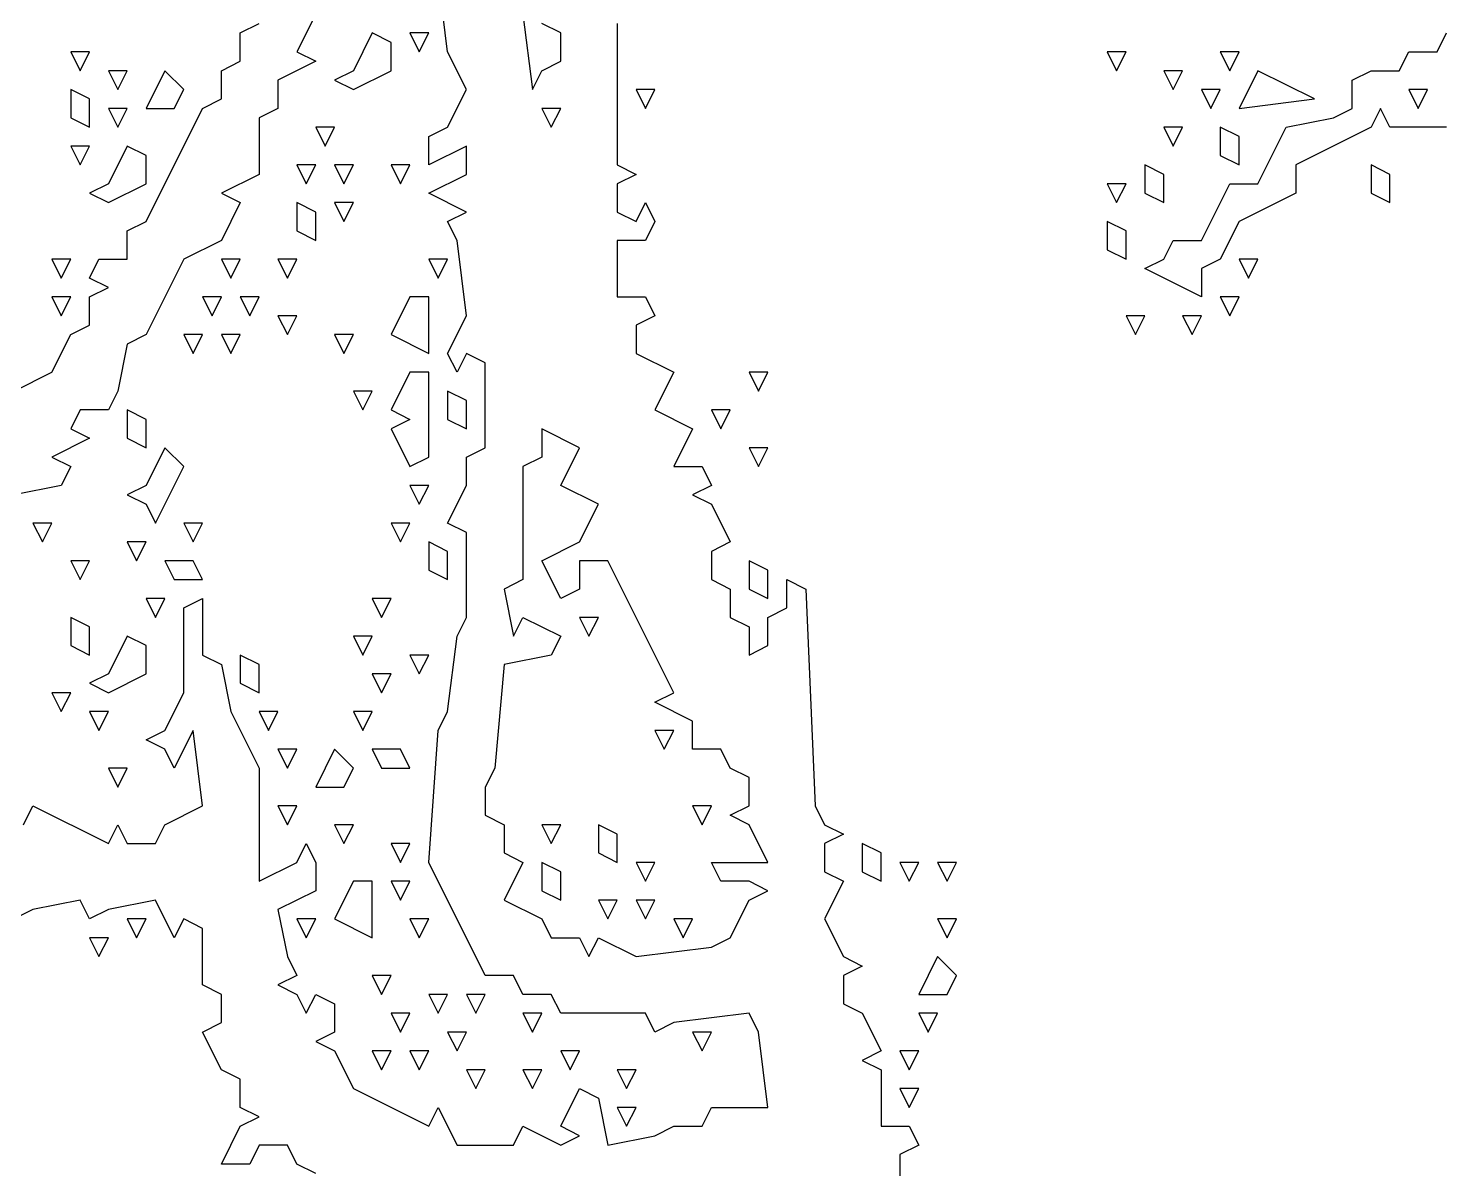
# Model space of a CAD drawing. Extents: x 2 to 124, y 0 to 170.
# Drawn here: x 50.43 to 62.5, y 93.49 to 103.23 of the extents above; entities that cross this region are included whole.
import ezdxf

# ---------------------------------------------------------------- set-up
doc = ezdxf.new("R2010")
doc.units = 0
doc.layers.add('Layer0', color=7, linetype='Continuous')

msp = doc.modelspace()

# ---------------------------------------------------------------- linework, layer by layer
at = {"layer": 'Layer0', "color": 5, "linetype": 'CONTINUOUS'}
for p, q in [((54.01042, 103.0303, 0.1), (53.92992, 103.6742, 0.1)), ((52.88352, 103.3523, 0.1), (52.72254, 103.0303, 0.1)), ((54.65436, 103.3523, 0.1), (54.73485, 102.7083, 0.1)), ((52.23958, 103.1913, 0.1), (52.40057, 103.2718, 0.1)), ((54.97633, 103.1913, 0.1), (54.81534, 103.2718, 0.1)), ((55.45928, 103.2718, 0.1), (55.45928, 102.0644, 0.1)), ((52.23958, 102.9498, 0.1), (52.23958, 103.1913, 0.1)), ((53.36648, 103.1913, 0.1), (53.20549, 102.8693, 0.1)), ((53.52746, 103.1108, 0.1), (53.36648, 103.1913, 0.1)), ((53.52746, 102.8693, 0.1), (53.52746, 103.1108, 0.1)), ((53.68845, 103.1913, 0.1), (53.76894, 103.0303, 0.1)), ((53.84943, 103.1913, 0.1), (53.68845, 103.1913, 0.1)), ((53.76894, 103.0303, 0.1), (53.84943, 103.1913, 0.1)), ((54.97633, 102.9498, 0.1), (54.97633, 103.1913, 0.1)), ((62.46212, 103.0303, 0.1), (62.54261, 103.1913, 0.1)), ((50.79072, 103.0303, 0.1), (50.87121, 102.8693, 0.1)), ((50.9517, 103.0303, 0.1), (50.79072, 103.0303, 0.1)), ((50.87121, 102.8693, 0.1), (50.9517, 103.0303, 0.1)), ((52.72254, 103.0303, 0.1), (52.88352, 102.9498, 0.1)), ((54.1714, 102.7083, 0.1), (54.01042, 103.0303, 0.1)), ((59.64489, 103.0303, 0.1), (59.72538, 102.8693, 0.1)), ((59.80587, 103.0303, 0.1), (59.64489, 103.0303, 0.1)), ((59.72538, 102.8693, 0.1), (59.80587, 103.0303, 0.1)), ((60.6108, 103.0303, 0.1), (60.69129, 102.8693, 0.1)), ((60.77178, 103.0303, 0.1), (60.6108, 103.0303, 0.1)), ((60.69129, 102.8693, 0.1), (60.77178, 103.0303, 0.1)), ((62.14015, 102.8693, 0.1), (62.22064, 103.0303, 0.1)), ((62.22064, 103.0303, 0.1), (62.46212, 103.0303, 0.1)), ((51.11269, 102.8693, 0.1), (51.19318, 102.7083, 0.1)), ((51.27367, 102.8693, 0.1), (51.11269, 102.8693, 0.1)), ((51.19318, 102.7083, 0.1), (51.27367, 102.8693, 0.1)), ((51.59564, 102.8693, 0.1), (51.43466, 102.5473, 0.1)), ((51.75663, 102.7083, 0.1), (51.59564, 102.8693, 0.1)), ((52.0786, 102.8693, 0.1), (52.23958, 102.9498, 0.1)), ((52.0786, 102.6278, 0.1), (52.0786, 102.8693, 0.1)), ((52.88352, 102.9498, 0.1), (52.56155, 102.7888, 0.1)), ((53.20549, 102.8693, 0.1), (53.04451, 102.7888, 0.1)), ((53.20549, 102.7083, 0.1), (53.52746, 102.8693, 0.1)), ((54.73485, 102.7083, 0.1), (54.81534, 102.8693, 0.1)), ((54.81534, 102.8693, 0.1), (54.97633, 102.9498, 0.1)), ((60.12784, 102.8693, 0.1), (60.20833, 102.7083, 0.1)), ((60.28883, 102.8693, 0.1), (60.12784, 102.8693, 0.1)), ((60.20833, 102.7083, 0.1), (60.28883, 102.8693, 0.1)), ((60.93277, 102.8693, 0.1), (60.77178, 102.5473, 0.1)), ((61.41572, 102.6278, 0.1), (60.93277, 102.8693, 0.1)), ((61.73769, 102.7888, 0.1), (61.89867, 102.8693, 0.1)), ((61.89867, 102.8693, 0.1), (62.14015, 102.8693, 0.1)), ((52.56155, 102.7888, 0.1), (52.56155, 102.5473, 0.1)), ((53.04451, 102.7888, 0.1), (53.20549, 102.7083, 0.1)), ((61.73769, 102.5473, 0.1), (61.73769, 102.7888, 0.1)), ((50.79072, 102.7083, 0.1), (50.79072, 102.4669, 0.1)), ((50.9517, 102.6278, 0.1), (50.79072, 102.7083, 0.1)), ((51.67614, 102.5473, 0.1), (51.75663, 102.7083, 0.1)), ((54.01042, 102.3864, 0.1), (54.1714, 102.7083, 0.1)), ((55.62027, 102.7083, 0.1), (55.70076, 102.5473, 0.1)), ((55.78125, 102.7083, 0.1), (55.62027, 102.7083, 0.1)), ((55.70076, 102.5473, 0.1), (55.78125, 102.7083, 0.1)), ((60.44981, 102.7083, 0.1), (60.5303, 102.5473, 0.1)), ((60.6108, 102.7083, 0.1), (60.44981, 102.7083, 0.1)), ((60.5303, 102.5473, 0.1), (60.6108, 102.7083, 0.1)), ((62.22064, 102.7083, 0.1), (62.30114, 102.5473, 0.1)), ((62.38163, 102.7083, 0.1), (62.22064, 102.7083, 0.1)), ((62.30114, 102.5473, 0.1), (62.38163, 102.7083, 0.1)), ((50.9517, 102.3864, 0.1), (50.9517, 102.6278, 0.1)), ((51.11269, 102.5473, 0.1), (51.19318, 102.3864, 0.1)), ((51.27367, 102.5473, 0.1), (51.11269, 102.5473, 0.1)), ((51.19318, 102.3864, 0.1), (51.27367, 102.5473, 0.1)), ((51.43466, 101.5814, 0.1), (51.91761, 102.5473, 0.1)), ((51.43466, 102.5473, 0.1), (51.67614, 102.5473, 0.1)), ((51.91761, 102.5473, 0.1), (52.0786, 102.6278, 0.1)), ((52.56155, 102.5473, 0.1), (52.40057, 102.4669, 0.1)), ((54.81534, 102.5473, 0.1), (54.89583, 102.3864, 0.1)), ((54.97633, 102.5473, 0.1), (54.81534, 102.5473, 0.1)), ((54.89583, 102.3864, 0.1), (54.97633, 102.5473, 0.1)), ((60.77178, 102.5473, 0.1), (61.41572, 102.6278, 0.1)), ((61.5767, 102.4669, 0.1), (61.73769, 102.5473, 0.1)), ((61.97917, 102.5473, 0.1), (61.89867, 102.3864, 0.1)), ((62.05966, 102.3864, 0.1), (61.97917, 102.5473, 0.1)), ((50.79072, 102.4669, 0.1), (50.9517, 102.3864, 0.1)), ((52.40057, 102.4669, 0.1), (52.40057, 101.9839, 0.1)), ((52.88352, 102.3864, 0.1), (52.96402, 102.2254, 0.1)), ((53.04451, 102.3864, 0.1), (52.88352, 102.3864, 0.1)), ((52.96402, 102.2254, 0.1), (53.04451, 102.3864, 0.1)), ((53.84943, 102.3059, 0.1), (54.01042, 102.3864, 0.1)), ((60.12784, 102.3864, 0.1), (60.20833, 102.2254, 0.1)), ((60.28883, 102.3864, 0.1), (60.12784, 102.3864, 0.1)), ((60.20833, 102.2254, 0.1), (60.28883, 102.3864, 0.1)), ((60.6108, 102.3864, 0.1), (60.6108, 102.1449, 0.1)), ((60.77178, 102.3059, 0.1), (60.6108, 102.3864, 0.1)), ((60.93277, 101.9034, 0.1), (61.17424, 102.3864, 0.1)), ((61.17424, 102.3864, 0.1), (61.5767, 102.4669, 0.1)), ((61.89867, 102.3864, 0.1), (61.25473, 102.0644, 0.1)), ((62.54261, 102.3864, 0.1), (62.05966, 102.3864, 0.1)), ((53.84943, 102.0644, 0.1), (53.84943, 102.3059, 0.1)), ((60.77178, 102.0644, 0.1), (60.77178, 102.3059, 0.1)), ((50.79072, 102.2254, 0.1), (50.87121, 102.0644, 0.1)), ((50.9517, 102.2254, 0.1), (50.79072, 102.2254, 0.1)), ((50.87121, 102.0644, 0.1), (50.9517, 102.2254, 0.1)), ((51.27367, 102.2254, 0.1), (51.11269, 101.9034, 0.1)), ((51.43466, 102.1449, 0.1), (51.27367, 102.2254, 0.1)), ((51.43466, 101.9034, 0.1), (51.43466, 102.1449, 0.1)), ((54.1714, 102.2254, 0.1), (53.84943, 102.0644, 0.1)), ((54.1714, 101.9839, 0.1), (54.1714, 102.2254, 0.1)), ((60.6108, 102.1449, 0.1), (60.77178, 102.0644, 0.1)), ((52.72254, 102.0644, 0.1), (52.80303, 101.9034, 0.1)), ((52.88352, 102.0644, 0.1), (52.72254, 102.0644, 0.1)), ((52.80303, 101.9034, 0.1), (52.88352, 102.0644, 0.1)), ((53.04451, 102.0644, 0.1), (53.125, 101.9034, 0.1)), ((53.20549, 102.0644, 0.1), (53.04451, 102.0644, 0.1)), ((53.125, 101.9034, 0.1), (53.20549, 102.0644, 0.1)), ((53.52746, 102.0644, 0.1), (53.60795, 101.9034, 0.1)), ((53.68845, 102.0644, 0.1), (53.52746, 102.0644, 0.1)), ((53.60795, 101.9034, 0.1), (53.68845, 102.0644, 0.1)), ((55.45928, 102.0644, 0.1), (55.62027, 101.9839, 0.1)), ((59.96686, 102.0644, 0.1), (59.96686, 101.8229, 0.1)), ((60.12784, 101.9839, 0.1), (59.96686, 102.0644, 0.1)), ((61.25473, 102.0644, 0.1), (61.25473, 101.8229, 0.1)), ((61.89867, 102.0644, 0.1), (61.89867, 101.8229, 0.1)), ((62.05966, 101.9839, 0.1), (61.89867, 102.0644, 0.1)), ((51.11269, 101.9034, 0.1), (50.9517, 101.8229, 0.1)), ((51.11269, 101.7424, 0.1), (51.43466, 101.9034, 0.1)), ((52.40057, 101.9839, 0.1), (52.0786, 101.8229, 0.1)), ((53.84943, 101.8229, 0.1), (54.1714, 101.9839, 0.1)), ((55.62027, 101.9839, 0.1), (55.45928, 101.9034, 0.1)), ((55.45928, 101.9034, 0.1), (55.45928, 101.6619, 0.1)), ((59.64489, 101.9034, 0.1), (59.72538, 101.7424, 0.1)), ((59.80587, 101.9034, 0.1), (59.64489, 101.9034, 0.1)), ((59.72538, 101.7424, 0.1), (59.80587, 101.9034, 0.1)), ((60.12784, 101.7424, 0.1), (60.12784, 101.9839, 0.1)), ((60.44981, 101.4205, 0.1), (60.69129, 101.9034, 0.1)), ((60.69129, 101.9034, 0.1), (60.93277, 101.9034, 0.1)), ((62.05966, 101.7424, 0.1), (62.05966, 101.9839, 0.1)), ((50.9517, 101.8229, 0.1), (51.11269, 101.7424, 0.1)), ((52.0786, 101.8229, 0.1), (52.23958, 101.7424, 0.1)), ((54.1714, 101.6619, 0.1), (53.84943, 101.8229, 0.1)), ((59.96686, 101.8229, 0.1), (60.12784, 101.7424, 0.1)), ((61.25473, 101.8229, 0.1), (60.77178, 101.5814, 0.1)), ((61.89867, 101.8229, 0.1), (62.05966, 101.7424, 0.1)), ((52.23958, 101.7424, 0.1), (52.0786, 101.4205, 0.1)), ((52.72254, 101.7424, 0.1), (52.72254, 101.5009, 0.1)), ((52.88352, 101.6619, 0.1), (52.72254, 101.7424, 0.1)), ((53.04451, 101.7424, 0.1), (53.125, 101.5814, 0.1)), ((53.20549, 101.7424, 0.1), (53.04451, 101.7424, 0.1)), ((53.125, 101.5814, 0.1), (53.20549, 101.7424, 0.1)), ((55.62027, 101.5814, 0.1), (55.70076, 101.7424, 0.1)), ((55.70076, 101.7424, 0.1), (55.78125, 101.5814, 0.1)), ((51.27367, 101.5009, 0.1), (51.43466, 101.5814, 0.1)), ((52.88352, 101.4205, 0.1), (52.88352, 101.6619, 0.1)), ((54.01042, 101.5814, 0.1), (54.1714, 101.6619, 0.1)), ((54.09091, 101.4205, 0.1), (54.01042, 101.5814, 0.1)), ((55.45928, 101.6619, 0.1), (55.62027, 101.5814, 0.1)), ((55.78125, 101.5814, 0.1), (55.70076, 101.4205, 0.1)), ((59.64489, 101.5814, 0.1), (59.64489, 101.34, 0.1)), ((59.80587, 101.5009, 0.1), (59.64489, 101.5814, 0.1)), ((60.77178, 101.5814, 0.1), (60.6108, 101.2595, 0.1)), ((51.27367, 101.2595, 0.1), (51.27367, 101.5009, 0.1)), ((52.0786, 101.4205, 0.1), (51.75663, 101.2595, 0.1)), ((52.72254, 101.5009, 0.1), (52.88352, 101.4205, 0.1)), ((54.1714, 100.7765, 0.1), (54.09091, 101.4205, 0.1)), ((55.70076, 101.4205, 0.1), (55.45928, 101.4205, 0.1)), ((55.45928, 101.4205, 0.1), (55.45928, 100.9375, 0.1)), ((59.80587, 101.2595, 0.1), (59.80587, 101.5009, 0.1)), ((60.12784, 101.2595, 0.1), (60.20833, 101.4205, 0.1)), ((60.20833, 101.4205, 0.1), (60.44981, 101.4205, 0.1)), ((59.64489, 101.34, 0.1), (59.80587, 101.2595, 0.1)), ((50.62973, 101.2595, 0.1), (50.71023, 101.0985, 0.1)), ((50.79072, 101.2595, 0.1), (50.62973, 101.2595, 0.1)), ((50.71023, 101.0985, 0.1), (50.79072, 101.2595, 0.1)), ((50.9517, 101.0985, 0.1), (51.0322, 101.2595, 0.1)), ((51.0322, 101.2595, 0.1), (51.27367, 101.2595, 0.1)), ((51.75663, 101.2595, 0.1), (51.43466, 100.6155, 0.1)), ((52.0786, 101.2595, 0.1), (52.15909, 101.0985, 0.1)), ((52.23958, 101.2595, 0.1), (52.0786, 101.2595, 0.1)), ((52.15909, 101.0985, 0.1), (52.23958, 101.2595, 0.1)), ((52.56155, 101.2595, 0.1), (52.64205, 101.0985, 0.1)), ((52.72254, 101.2595, 0.1), (52.56155, 101.2595, 0.1)), ((52.64205, 101.0985, 0.1), (52.72254, 101.2595, 0.1)), ((53.84943, 101.2595, 0.1), (53.92992, 101.0985, 0.1)), ((54.01042, 101.2595, 0.1), (53.84943, 101.2595, 0.1)), ((53.92992, 101.0985, 0.1), (54.01042, 101.2595, 0.1)), ((59.96686, 101.179, 0.1), (60.12784, 101.2595, 0.1)), ((60.44981, 100.9375, 0.1), (59.96686, 101.179, 0.1)), ((60.6108, 101.2595, 0.1), (60.44981, 101.179, 0.1)), ((60.44981, 101.179, 0.1), (60.44981, 100.9375, 0.1)), ((60.77178, 101.2595, 0.1), (60.85227, 101.0985, 0.1)), ((60.93277, 101.2595, 0.1), (60.77178, 101.2595, 0.1)), ((60.85227, 101.0985, 0.1), (60.93277, 101.2595, 0.1)), ((51.11269, 101.018, 0.1), (50.9517, 101.0985, 0.1)), ((50.62973, 100.9375, 0.1), (50.71023, 100.7765, 0.1)), ((50.79072, 100.9375, 0.1), (50.62973, 100.9375, 0.1)), ((50.71023, 100.7765, 0.1), (50.79072, 100.9375, 0.1)), ((50.9517, 100.9375, 0.1), (51.11269, 101.018, 0.1)), ((50.9517, 100.696, 0.1), (50.9517, 100.9375, 0.1)), ((51.91761, 100.9375, 0.1), (51.99811, 100.7765, 0.1)), ((52.0786, 100.9375, 0.1), (51.91761, 100.9375, 0.1)), ((51.99811, 100.7765, 0.1), (52.0786, 100.9375, 0.1)), ((52.23958, 100.9375, 0.1), (52.32008, 100.7765, 0.1)), ((52.40057, 100.9375, 0.1), (52.23958, 100.9375, 0.1)), ((52.32008, 100.7765, 0.1), (52.40057, 100.9375, 0.1)), ((53.68845, 100.9375, 0.1), (53.52746, 100.6155, 0.1)), ((53.84943, 100.9375, 0.1), (53.68845, 100.9375, 0.1)), ((53.84943, 100.4545, 0.1), (53.84943, 100.9375, 0.1)), ((55.45928, 100.9375, 0.1), (55.70076, 100.9375, 0.1)), ((55.70076, 100.9375, 0.1), (55.78125, 100.7765, 0.1)), ((60.6108, 100.9375, 0.1), (60.69129, 100.7765, 0.1)), ((60.77178, 100.9375, 0.1), (60.6108, 100.9375, 0.1)), ((60.69129, 100.7765, 0.1), (60.77178, 100.9375, 0.1)), ((50.79072, 100.6155, 0.1), (50.9517, 100.696, 0.1)), ((52.56155, 100.7765, 0.1), (52.64205, 100.6155, 0.1)), ((52.72254, 100.7765, 0.1), (52.56155, 100.7765, 0.1)), ((52.64205, 100.6155, 0.1), (52.72254, 100.7765, 0.1)), ((54.01042, 100.4545, 0.1), (54.1714, 100.7765, 0.1)), ((55.78125, 100.7765, 0.1), (55.62027, 100.696, 0.1)), ((55.62027, 100.696, 0.1), (55.62027, 100.4545, 0.1)), ((59.80587, 100.7765, 0.1), (59.88636, 100.6155, 0.1)), ((59.96686, 100.7765, 0.1), (59.80587, 100.7765, 0.1)), ((59.88636, 100.6155, 0.1), (59.96686, 100.7765, 0.1)), ((60.28883, 100.7765, 0.1), (60.36932, 100.6155, 0.1)), ((60.44981, 100.7765, 0.1), (60.28883, 100.7765, 0.1)), ((60.36932, 100.6155, 0.1), (60.44981, 100.7765, 0.1)), ((50.62973, 100.2936, 0.1), (50.79072, 100.6155, 0.1)), ((51.43466, 100.6155, 0.1), (51.27367, 100.535, 0.1)), ((51.75663, 100.6155, 0.1), (51.83712, 100.4545, 0.1)), ((51.91761, 100.6155, 0.1), (51.75663, 100.6155, 0.1)), ((51.83712, 100.4545, 0.1), (51.91761, 100.6155, 0.1)), ((52.0786, 100.6155, 0.1), (52.15909, 100.4545, 0.1)), ((52.23958, 100.6155, 0.1), (52.0786, 100.6155, 0.1)), ((52.15909, 100.4545, 0.1), (52.23958, 100.6155, 0.1)), ((53.04451, 100.6155, 0.1), (53.125, 100.4545, 0.1)), ((53.20549, 100.6155, 0.1), (53.04451, 100.6155, 0.1)), ((53.125, 100.4545, 0.1), (53.20549, 100.6155, 0.1)), ((53.52746, 100.6155, 0.1), (53.84943, 100.4545, 0.1)), ((51.27367, 100.535, 0.1), (51.19318, 100.1326, 0.1)), ((54.09091, 100.2936, 0.1), (54.01042, 100.4545, 0.1)), ((54.1714, 100.4545, 0.1), (54.09091, 100.2936, 0.1)), ((54.33239, 100.3741, 0.1), (54.1714, 100.4545, 0.1)), ((54.33239, 99.64962, 0.1), (54.33239, 100.3741, 0.1)), ((55.62027, 100.4545, 0.1), (55.94223, 100.2936, 0.1)), ((50.30777, 100.1326, 0.1), (50.62973, 100.2936, 0.1)), ((53.68845, 100.2936, 0.1), (53.52746, 99.97159, 0.1)), ((53.84943, 100.2936, 0.1), (53.68845, 100.2936, 0.1)), ((53.84943, 99.56913, 0.1), (53.84943, 100.2936, 0.1)), ((55.94223, 100.2936, 0.1), (55.78125, 99.97159, 0.1)), ((56.58617, 100.2936, 0.1), (56.66667, 100.1326, 0.1)), ((56.74716, 100.2936, 0.1), (56.58617, 100.2936, 0.1)), ((56.66667, 100.1326, 0.1), (56.74716, 100.2936, 0.1)), ((51.19318, 100.1326, 0.1), (51.11269, 99.97159, 0.1)), ((53.20549, 100.1326, 0.1), (53.28598, 99.97159, 0.1)), ((53.36648, 100.1326, 0.1), (53.20549, 100.1326, 0.1)), ((53.28598, 99.97159, 0.1), (53.36648, 100.1326, 0.1)), ((54.01042, 100.1326, 0.1), (54.01042, 99.8911, 0.1)), ((54.1714, 100.0521, 0.1), (54.01042, 100.1326, 0.1)), ((50.87121, 99.97159, 0.1), (50.79072, 99.81061, 0.1)), ((51.11269, 99.97159, 0.1), (50.87121, 99.97159, 0.1)), ((51.27367, 99.97159, 0.1), (51.27367, 99.73011, 0.1)), ((51.43466, 99.8911, 0.1), (51.27367, 99.97159, 0.1)), ((53.52746, 99.97159, 0.1), (53.68845, 99.8911, 0.1)), ((54.1714, 99.81061, 0.1), (54.1714, 100.0521, 0.1)), ((55.78125, 99.97159, 0.1), (56.10322, 99.81061, 0.1)), ((56.2642, 99.97159, 0.1), (56.3447, 99.81061, 0.1)), ((56.42519, 99.97159, 0.1), (56.2642, 99.97159, 0.1)), ((56.3447, 99.81061, 0.1), (56.42519, 99.97159, 0.1)), ((51.43466, 99.64962, 0.1), (51.43466, 99.8911, 0.1)), ((53.68845, 99.8911, 0.1), (53.52746, 99.81061, 0.1)), ((54.01042, 99.8911, 0.1), (54.1714, 99.81061, 0.1)), ((50.9517, 99.73011, 0.1), (50.62973, 99.56913, 0.1)), ((50.79072, 99.81061, 0.1), (50.9517, 99.73011, 0.1)), ((51.27367, 99.73011, 0.1), (51.43466, 99.64962, 0.1)), ((53.52746, 99.81061, 0.1), (53.68845, 99.48864, 0.1)), ((54.81534, 99.81061, 0.1), (54.81534, 99.56913, 0.1)), ((55.13731, 99.64962, 0.1), (54.81534, 99.81061, 0.1)), ((56.10322, 99.81061, 0.1), (55.94223, 99.48864, 0.1)), ((51.59564, 99.64962, 0.1), (51.43466, 99.32765, 0.1)), ((51.75663, 99.48864, 0.1), (51.59564, 99.64962, 0.1)), ((54.1714, 99.56913, 0.1), (54.33239, 99.64962, 0.1)), ((54.97633, 99.32765, 0.1), (55.13731, 99.64962, 0.1)), ((56.58617, 99.64962, 0.1), (56.66667, 99.48864, 0.1)), ((56.74716, 99.64962, 0.1), (56.58617, 99.64962, 0.1)), ((56.66667, 99.48864, 0.1), (56.74716, 99.64962, 0.1)), ((50.62973, 99.56913, 0.1), (50.79072, 99.48864, 0.1)), ((50.79072, 99.48864, 0.1), (50.71023, 99.32765, 0.1)), ((51.51515, 99.00568, 0.1), (51.75663, 99.48864, 0.1)), ((53.68845, 99.48864, 0.1), (53.84943, 99.56913, 0.1)), ((54.1714, 99.32765, 0.1), (54.1714, 99.56913, 0.1)), ((54.81534, 99.56913, 0.1), (54.65436, 99.48864, 0.1)), ((54.65436, 99.48864, 0.1), (54.65436, 98.52273, 0.1)), ((55.94223, 99.48864, 0.1), (56.18371, 99.48864, 0.1)), ((56.18371, 99.48864, 0.1), (56.2642, 99.32765, 0.1)), ((50.71023, 99.32765, 0.1), (50.30777, 99.24716, 0.1)), ((51.43466, 99.32765, 0.1), (51.27367, 99.24716, 0.1)), ((51.27367, 99.24716, 0.1), (51.43466, 99.16667, 0.1)), ((53.68845, 99.32765, 0.1), (53.76894, 99.16667, 0.1)), ((53.84943, 99.32765, 0.1), (53.68845, 99.32765, 0.1)), ((53.76894, 99.16667, 0.1), (53.84943, 99.32765, 0.1)), ((54.01042, 99.00568, 0.1), (54.1714, 99.32765, 0.1)), ((55.2983, 99.16667, 0.1), (54.97633, 99.32765, 0.1)), ((56.2642, 99.32765, 0.1), (56.10322, 99.24716, 0.1)), ((56.10322, 99.24716, 0.1), (56.2642, 99.16667, 0.1)), ((51.43466, 99.16667, 0.1), (51.51515, 99.00568, 0.1)), ((55.13731, 98.8447, 0.1), (55.2983, 99.16667, 0.1)), ((56.2642, 99.16667, 0.1), (56.42519, 98.8447, 0.1)), ((50.46875, 99.00568, 0.1), (50.54924, 98.8447, 0.1)), ((50.62973, 99.00568, 0.1), (50.46875, 99.00568, 0.1)), ((50.54924, 98.8447, 0.1), (50.62973, 99.00568, 0.1)), ((51.75663, 99.00568, 0.1), (51.83712, 98.8447, 0.1)), ((51.91761, 99.00568, 0.1), (51.75663, 99.00568, 0.1)), ((51.83712, 98.8447, 0.1), (51.91761, 99.00568, 0.1)), ((53.52746, 99.00568, 0.1), (53.60795, 98.8447, 0.1)), ((53.68845, 99.00568, 0.1), (53.52746, 99.00568, 0.1)), ((53.60795, 98.8447, 0.1), (53.68845, 99.00568, 0.1)), ((54.1714, 98.92519, 0.1), (54.01042, 99.00568, 0.1)), ((54.1714, 98.20076, 0.1), (54.1714, 98.92519, 0.1)), ((51.27367, 98.8447, 0.1), (51.35417, 98.68371, 0.1)), ((51.43466, 98.8447, 0.1), (51.27367, 98.8447, 0.1)), ((51.35417, 98.68371, 0.1), (51.43466, 98.8447, 0.1)), ((53.84943, 98.8447, 0.1), (53.84943, 98.60322, 0.1)), ((54.01042, 98.7642, 0.1), (53.84943, 98.8447, 0.1)), ((54.01042, 98.52273, 0.1), (54.01042, 98.7642, 0.1)), ((54.81534, 98.68371, 0.1), (55.13731, 98.8447, 0.1)), ((56.42519, 98.8447, 0.1), (56.2642, 98.7642, 0.1)), ((56.2642, 98.7642, 0.1), (56.2642, 98.52273, 0.1)), ((50.79072, 98.68371, 0.1), (50.87121, 98.52273, 0.1)), ((50.9517, 98.68371, 0.1), (50.79072, 98.68371, 0.1)), ((50.87121, 98.52273, 0.1), (50.9517, 98.68371, 0.1)), ((51.59564, 98.68371, 0.1), (51.67614, 98.52273, 0.1)), ((51.83712, 98.68371, 0.1), (51.59564, 98.68371, 0.1)), ((51.91761, 98.52273, 0.1), (51.83712, 98.68371, 0.1)), ((54.97633, 98.36174, 0.1), (54.81534, 98.68371, 0.1)), ((55.37879, 98.68371, 0.1), (55.13731, 98.68371, 0.1)), ((55.13731, 98.68371, 0.1), (55.13731, 98.44223, 0.1)), ((55.94223, 97.55682, 0.1), (55.37879, 98.68371, 0.1)), ((56.58617, 98.68371, 0.1), (56.58617, 98.44223, 0.1)), ((56.74716, 98.60322, 0.1), (56.58617, 98.68371, 0.1)), ((51.67614, 98.52273, 0.1), (51.91761, 98.52273, 0.1)), ((53.84943, 98.60322, 0.1), (54.01042, 98.52273, 0.1)), ((54.65436, 98.52273, 0.1), (54.49337, 98.44223, 0.1)), ((56.2642, 98.52273, 0.1), (56.42519, 98.44223, 0.1)), ((56.74716, 98.36174, 0.1), (56.74716, 98.60322, 0.1)), ((56.90814, 98.28125, 0.1), (56.90814, 98.52273, 0.1)), ((56.90814, 98.52273, 0.1), (57.06913, 98.44223, 0.1)), ((54.49337, 98.44223, 0.1), (54.57386, 98.03977, 0.1)), ((55.13731, 98.44223, 0.1), (54.97633, 98.36174, 0.1)), ((56.42519, 98.44223, 0.1), (56.42519, 98.20076, 0.1)), ((56.58617, 98.44223, 0.1), (56.74716, 98.36174, 0.1)), ((57.06913, 98.44223, 0.1), (57.14962, 96.59091, 0.1)), ((51.43466, 98.36174, 0.1), (51.51515, 98.20076, 0.1)), ((51.59564, 98.36174, 0.1), (51.43466, 98.36174, 0.1)), ((51.51515, 98.20076, 0.1), (51.59564, 98.36174, 0.1)), ((51.75663, 98.28125, 0.1), (51.91761, 98.36174, 0.1)), ((51.75663, 97.55682, 0.1), (51.75663, 98.28125, 0.1)), ((51.91761, 98.36174, 0.1), (51.91761, 97.87879, 0.1)), ((53.36648, 98.36174, 0.1), (53.44697, 98.20076, 0.1)), ((53.52746, 98.36174, 0.1), (53.36648, 98.36174, 0.1)), ((53.44697, 98.20076, 0.1), (53.52746, 98.36174, 0.1)), ((56.74716, 98.20076, 0.1), (56.90814, 98.28125, 0.1)), ((50.79072, 98.20076, 0.1), (50.79072, 97.95928, 0.1)), ((50.9517, 98.12027, 0.1), (50.79072, 98.20076, 0.1)), ((54.09091, 98.03977, 0.1), (54.1714, 98.20076, 0.1)), ((54.57386, 98.03977, 0.1), (54.65436, 98.20076, 0.1)), ((54.65436, 98.20076, 0.1), (54.97633, 98.03977, 0.1)), ((55.13731, 98.20076, 0.1), (55.2178, 98.03977, 0.1)), ((55.2983, 98.20076, 0.1), (55.13731, 98.20076, 0.1)), ((55.2178, 98.03977, 0.1), (55.2983, 98.20076, 0.1)), ((56.42519, 98.20076, 0.1), (56.58617, 98.12027, 0.1)), ((56.74716, 97.95928, 0.1), (56.74716, 98.20076, 0.1)), ((50.9517, 97.87879, 0.1), (50.9517, 98.12027, 0.1)), ((51.27367, 98.03977, 0.1), (51.11269, 97.7178, 0.1)), ((51.43466, 97.95928, 0.1), (51.27367, 98.03977, 0.1)), ((53.20549, 98.03977, 0.1), (53.28598, 97.87879, 0.1)), ((53.36648, 98.03977, 0.1), (53.20549, 98.03977, 0.1)), ((53.28598, 97.87879, 0.1), (53.36648, 98.03977, 0.1)), ((54.01042, 97.39583, 0.1), (54.09091, 98.03977, 0.1)), ((54.97633, 98.03977, 0.1), (54.89583, 97.87879, 0.1)), ((56.58617, 98.12027, 0.1), (56.58617, 97.87879, 0.1)), ((50.79072, 97.95928, 0.1), (50.9517, 97.87879, 0.1)), ((51.43466, 97.7178, 0.1), (51.43466, 97.95928, 0.1)), ((56.58617, 97.87879, 0.1), (56.74716, 97.95928, 0.1)), ((51.91761, 97.87879, 0.1), (52.0786, 97.7983, 0.1)), ((52.0786, 97.7983, 0.1), (52.15909, 97.39583, 0.1)), ((52.23958, 97.87879, 0.1), (52.23958, 97.63731, 0.1)), ((52.40057, 97.7983, 0.1), (52.23958, 97.87879, 0.1)), ((52.40057, 97.55682, 0.1), (52.40057, 97.7983, 0.1)), ((53.68845, 97.87879, 0.1), (53.76894, 97.7178, 0.1)), ((53.84943, 97.87879, 0.1), (53.68845, 97.87879, 0.1)), ((53.76894, 97.7178, 0.1), (53.84943, 97.87879, 0.1)), ((54.49337, 97.7983, 0.1), (54.41288, 96.91288, 0.1)), ((54.89583, 97.87879, 0.1), (54.49337, 97.7983, 0.1)), ((51.11269, 97.7178, 0.1), (50.9517, 97.63731, 0.1)), ((51.11269, 97.55682, 0.1), (51.43466, 97.7178, 0.1)), ((53.36648, 97.7178, 0.1), (53.44697, 97.55682, 0.1)), ((53.52746, 97.7178, 0.1), (53.36648, 97.7178, 0.1)), ((53.44697, 97.55682, 0.1), (53.52746, 97.7178, 0.1)), ((50.62973, 97.55682, 0.1), (50.71023, 97.39583, 0.1)), ((50.79072, 97.55682, 0.1), (50.62973, 97.55682, 0.1)), ((50.71023, 97.39583, 0.1), (50.79072, 97.55682, 0.1)), ((50.9517, 97.63731, 0.1), (51.11269, 97.55682, 0.1)), ((51.59564, 97.23485, 0.1), (51.75663, 97.55682, 0.1)), ((52.23958, 97.63731, 0.1), (52.40057, 97.55682, 0.1)), ((55.78125, 97.47633, 0.1), (55.94223, 97.55682, 0.1)), ((56.10322, 97.31534, 0.1), (55.78125, 97.47633, 0.1)), ((50.9517, 97.39583, 0.1), (51.0322, 97.23485, 0.1)), ((51.11269, 97.39583, 0.1), (50.9517, 97.39583, 0.1)), ((51.0322, 97.23485, 0.1), (51.11269, 97.39583, 0.1)), ((52.15909, 97.39583, 0.1), (52.40057, 96.91288, 0.1)), ((52.40057, 97.39583, 0.1), (52.48106, 97.23485, 0.1)), ((52.56155, 97.39583, 0.1), (52.40057, 97.39583, 0.1)), ((52.48106, 97.23485, 0.1), (52.56155, 97.39583, 0.1)), ((53.20549, 97.39583, 0.1), (53.28598, 97.23485, 0.1)), ((53.36648, 97.39583, 0.1), (53.20549, 97.39583, 0.1)), ((53.28598, 97.23485, 0.1), (53.36648, 97.39583, 0.1)), ((53.92992, 97.23485, 0.1), (54.01042, 97.39583, 0.1)), ((56.10322, 97.07386, 0.1), (56.10322, 97.31534, 0.1)), ((51.43466, 97.15436, 0.1), (51.59564, 97.23485, 0.1)), ((51.83712, 97.23485, 0.1), (51.67614, 96.91288, 0.1)), ((51.91761, 96.59091, 0.1), (51.83712, 97.23485, 0.1)), ((53.84943, 96.10795, 0.1), (53.92992, 97.23485, 0.1)), ((55.78125, 97.23485, 0.1), (55.86174, 97.07386, 0.1)), ((55.94223, 97.23485, 0.1), (55.78125, 97.23485, 0.1)), ((55.86174, 97.07386, 0.1), (55.94223, 97.23485, 0.1)), ((51.59564, 97.07386, 0.1), (51.43466, 97.15436, 0.1)), ((51.67614, 96.91288, 0.1), (51.59564, 97.07386, 0.1)), ((52.56155, 97.07386, 0.1), (52.64205, 96.91288, 0.1)), ((52.72254, 97.07386, 0.1), (52.56155, 97.07386, 0.1)), ((52.64205, 96.91288, 0.1), (52.72254, 97.07386, 0.1)), ((53.04451, 97.07386, 0.1), (52.88352, 96.75189, 0.1)), ((53.20549, 96.91288, 0.1), (53.04451, 97.07386, 0.1)), ((53.36648, 97.07386, 0.1), (53.44697, 96.91288, 0.1)), ((53.60795, 97.07386, 0.1), (53.36648, 97.07386, 0.1)), ((53.68845, 96.91288, 0.1), (53.60795, 97.07386, 0.1)), ((56.3447, 97.07386, 0.1), (56.10322, 97.07386, 0.1)), ((56.42519, 96.91288, 0.1), (56.3447, 97.07386, 0.1)), ((51.11269, 96.91288, 0.1), (51.19318, 96.75189, 0.1)), ((51.27367, 96.91288, 0.1), (51.11269, 96.91288, 0.1)), ((51.19318, 96.75189, 0.1), (51.27367, 96.91288, 0.1)), ((52.40057, 96.91288, 0.1), (52.40057, 95.94697, 0.1)), ((53.125, 96.75189, 0.1), (53.20549, 96.91288, 0.1)), ((53.44697, 96.91288, 0.1), (53.68845, 96.91288, 0.1)), ((54.41288, 96.91288, 0.1), (54.33239, 96.75189, 0.1)), ((56.58617, 96.83239, 0.1), (56.42519, 96.91288, 0.1)), ((56.58617, 96.59091, 0.1), (56.58617, 96.83239, 0.1)), ((52.88352, 96.75189, 0.1), (53.125, 96.75189, 0.1)), ((54.33239, 96.75189, 0.1), (54.33239, 96.51042, 0.1)), ((50.38826, 96.42992, 0.1), (50.46875, 96.59091, 0.1)), ((50.46875, 96.59091, 0.1), (51.11269, 96.26894, 0.1)), ((51.59564, 96.42992, 0.1), (51.91761, 96.59091, 0.1)), ((52.56155, 96.59091, 0.1), (52.64205, 96.42992, 0.1)), ((52.72254, 96.59091, 0.1), (52.56155, 96.59091, 0.1)), ((52.64205, 96.42992, 0.1), (52.72254, 96.59091, 0.1)), ((56.10322, 96.59091, 0.1), (56.18371, 96.42992, 0.1)), ((56.2642, 96.59091, 0.1), (56.10322, 96.59091, 0.1)), ((56.18371, 96.42992, 0.1), (56.2642, 96.59091, 0.1)), ((56.42519, 96.51042, 0.1), (56.58617, 96.59091, 0.1)), ((57.14962, 96.59091, 0.1), (57.23011, 96.42992, 0.1)), ((54.33239, 96.51042, 0.1), (54.49337, 96.42992, 0.1)), ((56.58617, 96.42992, 0.1), (56.42519, 96.51042, 0.1)), ((51.11269, 96.26894, 0.1), (51.19318, 96.42992, 0.1)), ((51.19318, 96.42992, 0.1), (51.27367, 96.26894, 0.1)), ((51.51515, 96.26894, 0.1), (51.59564, 96.42992, 0.1)), ((53.04451, 96.42992, 0.1), (53.125, 96.26894, 0.1)), ((53.20549, 96.42992, 0.1), (53.04451, 96.42992, 0.1)), ((53.125, 96.26894, 0.1), (53.20549, 96.42992, 0.1)), ((54.49337, 96.42992, 0.1), (54.49337, 96.18845, 0.1)), ((54.81534, 96.42992, 0.1), (54.89583, 96.26894, 0.1)), ((54.97633, 96.42992, 0.1), (54.81534, 96.42992, 0.1)), ((54.89583, 96.26894, 0.1), (54.97633, 96.42992, 0.1)), ((55.2983, 96.42992, 0.1), (55.2983, 96.18845, 0.1)), ((55.45928, 96.34943, 0.1), (55.2983, 96.42992, 0.1)), ((55.45928, 96.10795, 0.1), (55.45928, 96.34943, 0.1)), ((56.74716, 96.10795, 0.1), (56.58617, 96.42992, 0.1)), ((57.23011, 96.42992, 0.1), (57.3911, 96.34943, 0.1)), ((57.3911, 96.34943, 0.1), (57.23011, 96.26894, 0.1)), ((51.27367, 96.26894, 0.1), (51.51515, 96.26894, 0.1)), ((52.72254, 96.10795, 0.1), (52.80303, 96.26894, 0.1)), ((52.80303, 96.26894, 0.1), (52.88352, 96.10795, 0.1)), ((53.52746, 96.26894, 0.1), (53.60795, 96.10795, 0.1)), ((53.68845, 96.26894, 0.1), (53.52746, 96.26894, 0.1)), ((53.60795, 96.10795, 0.1), (53.68845, 96.26894, 0.1)), ((57.23011, 96.26894, 0.1), (57.23011, 96.02746, 0.1)), ((57.55208, 96.26894, 0.1), (57.55208, 96.02746, 0.1)), ((57.71307, 96.18845, 0.1), (57.55208, 96.26894, 0.1)), ((52.40057, 95.94697, 0.1), (52.72254, 96.10795, 0.1)), ((52.88352, 96.10795, 0.1), (52.88352, 95.86648, 0.1)), ((54.33239, 95.14205, 0.1), (53.84943, 96.10795, 0.1)), ((54.49337, 96.18845, 0.1), (54.65436, 96.10795, 0.1)), ((54.65436, 96.10795, 0.1), (54.49337, 95.78598, 0.1)), ((54.81534, 96.10795, 0.1), (54.81534, 95.86648, 0.1)), ((54.97633, 96.02746, 0.1), (54.81534, 96.10795, 0.1)), ((55.2983, 96.18845, 0.1), (55.45928, 96.10795, 0.1)), ((55.62027, 96.10795, 0.1), (55.70076, 95.94697, 0.1)), ((55.78125, 96.10795, 0.1), (55.62027, 96.10795, 0.1)), ((55.70076, 95.94697, 0.1), (55.78125, 96.10795, 0.1)), ((56.3447, 95.94697, 0.1), (56.2642, 96.10795, 0.1)), ((56.2642, 96.10795, 0.1), (56.74716, 96.10795, 0.1)), ((57.71307, 95.94697, 0.1), (57.71307, 96.18845, 0.1)), ((57.87405, 96.10795, 0.1), (57.95455, 95.94697, 0.1)), ((58.03504, 96.10795, 0.1), (57.87405, 96.10795, 0.1)), ((57.95455, 95.94697, 0.1), (58.03504, 96.10795, 0.1)), ((58.19602, 96.10795, 0.1), (58.27652, 95.94697, 0.1)), ((58.35701, 96.10795, 0.1), (58.19602, 96.10795, 0.1)), ((58.27652, 95.94697, 0.1), (58.35701, 96.10795, 0.1)), ((54.97633, 95.78598, 0.1), (54.97633, 96.02746, 0.1)), ((57.23011, 96.02746, 0.1), (57.3911, 95.94697, 0.1)), ((57.55208, 96.02746, 0.1), (57.71307, 95.94697, 0.1)), ((52.88352, 95.86648, 0.1), (52.56155, 95.70549, 0.1)), ((53.20549, 95.94697, 0.1), (53.04451, 95.625, 0.1)), ((53.36648, 95.94697, 0.1), (53.20549, 95.94697, 0.1)), ((53.36648, 95.46402, 0.1), (53.36648, 95.94697, 0.1)), ((53.52746, 95.94697, 0.1), (53.60795, 95.78598, 0.1)), ((53.68845, 95.94697, 0.1), (53.52746, 95.94697, 0.1)), ((53.60795, 95.78598, 0.1), (53.68845, 95.94697, 0.1)), ((54.81534, 95.86648, 0.1), (54.97633, 95.78598, 0.1)), ((56.58617, 95.94697, 0.1), (56.3447, 95.94697, 0.1)), ((56.74716, 95.86648, 0.1), (56.58617, 95.94697, 0.1)), ((56.58617, 95.78598, 0.1), (56.74716, 95.86648, 0.1)), ((57.3911, 95.94697, 0.1), (57.23011, 95.625, 0.1)), ((50.87121, 95.78598, 0.1), (50.46875, 95.70549, 0.1)), ((50.9517, 95.625, 0.1), (50.87121, 95.78598, 0.1)), ((51.51515, 95.78598, 0.1), (51.11269, 95.70549, 0.1)), ((51.67614, 95.46402, 0.1), (51.51515, 95.78598, 0.1)), ((54.49337, 95.78598, 0.1), (54.81534, 95.625, 0.1)), ((55.2983, 95.78598, 0.1), (55.37879, 95.625, 0.1)), ((55.45928, 95.78598, 0.1), (55.2983, 95.78598, 0.1)), ((55.37879, 95.625, 0.1), (55.45928, 95.78598, 0.1)), ((55.62027, 95.78598, 0.1), (55.70076, 95.625, 0.1)), ((55.78125, 95.78598, 0.1), (55.62027, 95.78598, 0.1)), ((55.70076, 95.625, 0.1), (55.78125, 95.78598, 0.1)), ((56.42519, 95.46402, 0.1), (56.58617, 95.78598, 0.1)), ((50.46875, 95.70549, 0.1), (50.30777, 95.625, 0.1)), ((51.11269, 95.70549, 0.1), (50.9517, 95.625, 0.1)), ((51.27367, 95.625, 0.1), (51.35417, 95.46402, 0.1)), ((51.43466, 95.625, 0.1), (51.27367, 95.625, 0.1)), ((51.35417, 95.46402, 0.1), (51.43466, 95.625, 0.1)), ((51.75663, 95.625, 0.1), (51.67614, 95.46402, 0.1)), ((51.91761, 95.54451, 0.1), (51.75663, 95.625, 0.1)), ((52.56155, 95.70549, 0.1), (52.64205, 95.30303, 0.1)), ((52.72254, 95.625, 0.1), (52.80303, 95.46402, 0.1)), ((52.88352, 95.625, 0.1), (52.72254, 95.625, 0.1)), ((52.80303, 95.46402, 0.1), (52.88352, 95.625, 0.1)), ((53.04451, 95.625, 0.1), (53.36648, 95.46402, 0.1)), ((53.68845, 95.625, 0.1), (53.76894, 95.46402, 0.1)), ((53.84943, 95.625, 0.1), (53.68845, 95.625, 0.1)), ((53.76894, 95.46402, 0.1), (53.84943, 95.625, 0.1)), ((54.81534, 95.625, 0.1), (54.89583, 95.46402, 0.1)), ((55.94223, 95.625, 0.1), (56.02273, 95.46402, 0.1)), ((56.10322, 95.625, 0.1), (55.94223, 95.625, 0.1)), ((56.02273, 95.46402, 0.1), (56.10322, 95.625, 0.1)), ((57.23011, 95.625, 0.1), (57.3911, 95.30303, 0.1)), ((58.19602, 95.625, 0.1), (58.27652, 95.46402, 0.1)), ((58.35701, 95.625, 0.1), (58.19602, 95.625, 0.1)), ((58.27652, 95.46402, 0.1), (58.35701, 95.625, 0.1)), ((51.91761, 95.06155, 0.1), (51.91761, 95.54451, 0.1)), ((50.9517, 95.46402, 0.1), (51.0322, 95.30303, 0.1)), ((51.11269, 95.46402, 0.1), (50.9517, 95.46402, 0.1)), ((51.0322, 95.30303, 0.1), (51.11269, 95.46402, 0.1)), ((54.89583, 95.46402, 0.1), (55.13731, 95.46402, 0.1)), ((55.13731, 95.46402, 0.1), (55.2178, 95.30303, 0.1)), ((55.2178, 95.30303, 0.1), (55.2983, 95.46402, 0.1)), ((55.2983, 95.46402, 0.1), (55.62027, 95.30303, 0.1)), ((55.62027, 95.30303, 0.1), (56.2642, 95.38352, 0.1)), ((56.2642, 95.38352, 0.1), (56.42519, 95.46402, 0.1)), ((52.64205, 95.30303, 0.1), (52.72254, 95.14205, 0.1)), ((57.3911, 95.30303, 0.1), (57.55208, 95.22254, 0.1)), ((58.19602, 95.30303, 0.1), (58.03504, 94.98106, 0.1)), ((58.35701, 95.14205, 0.1), (58.19602, 95.30303, 0.1)), ((52.72254, 95.14205, 0.1), (52.56155, 95.06155, 0.1)), ((53.36648, 95.14205, 0.1), (53.44697, 94.98106, 0.1)), ((53.52746, 95.14205, 0.1), (53.36648, 95.14205, 0.1)), ((53.44697, 94.98106, 0.1), (53.52746, 95.14205, 0.1)), ((54.57386, 95.14205, 0.1), (54.33239, 95.14205, 0.1)), ((54.65436, 94.98106, 0.1), (54.57386, 95.14205, 0.1)), ((57.55208, 95.22254, 0.1), (57.3911, 95.14205, 0.1)), ((57.3911, 95.14205, 0.1), (57.3911, 94.90057, 0.1)), ((58.27652, 94.98106, 0.1), (58.35701, 95.14205, 0.1)), ((52.0786, 94.98106, 0.1), (51.91761, 95.06155, 0.1)), ((52.56155, 95.06155, 0.1), (52.72254, 94.98106, 0.1)), ((52.0786, 94.73958, 0.1), (52.0786, 94.98106, 0.1)), ((52.72254, 94.98106, 0.1), (52.80303, 94.82008, 0.1)), ((52.80303, 94.82008, 0.1), (52.88352, 94.98106, 0.1)), ((52.88352, 94.98106, 0.1), (53.04451, 94.90057, 0.1)), ((53.04451, 94.90057, 0.1), (53.04451, 94.65909, 0.1)), ((53.84943, 94.98106, 0.1), (53.92992, 94.82008, 0.1)), ((54.01042, 94.98106, 0.1), (53.84943, 94.98106, 0.1)), ((53.92992, 94.82008, 0.1), (54.01042, 94.98106, 0.1)), ((54.1714, 94.98106, 0.1), (54.25189, 94.82008, 0.1)), ((54.33239, 94.98106, 0.1), (54.1714, 94.98106, 0.1)), ((54.25189, 94.82008, 0.1), (54.33239, 94.98106, 0.1)), ((54.89583, 94.98106, 0.1), (54.65436, 94.98106, 0.1)), ((54.97633, 94.82008, 0.1), (54.89583, 94.98106, 0.1)), ((57.3911, 94.90057, 0.1), (57.55208, 94.82008, 0.1)), ((58.03504, 94.98106, 0.1), (58.27652, 94.98106, 0.1)), ((53.52746, 94.82008, 0.1), (53.60795, 94.65909, 0.1)), ((53.68845, 94.82008, 0.1), (53.52746, 94.82008, 0.1)), ((53.60795, 94.65909, 0.1), (53.68845, 94.82008, 0.1)), ((54.65436, 94.82008, 0.1), (54.73485, 94.65909, 0.1)), ((54.81534, 94.82008, 0.1), (54.65436, 94.82008, 0.1)), ((54.73485, 94.65909, 0.1), (54.81534, 94.82008, 0.1)), ((55.70076, 94.82008, 0.1), (54.97633, 94.82008, 0.1)), ((55.78125, 94.65909, 0.1), (55.70076, 94.82008, 0.1)), ((56.58617, 94.82008, 0.1), (55.94223, 94.73958, 0.1)), ((56.66667, 94.65909, 0.1), (56.58617, 94.82008, 0.1)), ((57.55208, 94.82008, 0.1), (57.71307, 94.49811, 0.1)), ((58.03504, 94.82008, 0.1), (58.11553, 94.65909, 0.1)), ((58.19602, 94.82008, 0.1), (58.03504, 94.82008, 0.1)), ((58.11553, 94.65909, 0.1), (58.19602, 94.82008, 0.1)), ((51.91761, 94.65909, 0.1), (52.0786, 94.73958, 0.1)), ((52.0786, 94.33712, 0.1), (51.91761, 94.65909, 0.1)), ((53.04451, 94.65909, 0.1), (52.88352, 94.5786, 0.1)), ((54.01042, 94.65909, 0.1), (54.09091, 94.49811, 0.1)), ((54.1714, 94.65909, 0.1), (54.01042, 94.65909, 0.1)), ((54.09091, 94.49811, 0.1), (54.1714, 94.65909, 0.1)), ((55.94223, 94.73958, 0.1), (55.78125, 94.65909, 0.1)), ((56.10322, 94.65909, 0.1), (56.18371, 94.49811, 0.1)), ((56.2642, 94.65909, 0.1), (56.10322, 94.65909, 0.1)), ((56.18371, 94.49811, 0.1), (56.2642, 94.65909, 0.1)), ((56.74716, 94.01515, 0.1), (56.66667, 94.65909, 0.1)), ((52.88352, 94.5786, 0.1), (53.04451, 94.49811, 0.1)), ((53.04451, 94.49811, 0.1), (53.20549, 94.17614, 0.1)), ((53.36648, 94.49811, 0.1), (53.44697, 94.33712, 0.1)), ((53.52746, 94.49811, 0.1), (53.36648, 94.49811, 0.1)), ((53.44697, 94.33712, 0.1), (53.52746, 94.49811, 0.1)), ((53.68845, 94.49811, 0.1), (53.76894, 94.33712, 0.1)), ((53.84943, 94.49811, 0.1), (53.68845, 94.49811, 0.1)), ((53.76894, 94.33712, 0.1), (53.84943, 94.49811, 0.1)), ((54.97633, 94.49811, 0.1), (55.05682, 94.33712, 0.1)), ((55.13731, 94.49811, 0.1), (54.97633, 94.49811, 0.1)), ((55.05682, 94.33712, 0.1), (55.13731, 94.49811, 0.1)), ((57.71307, 94.49811, 0.1), (57.55208, 94.41761, 0.1)), ((57.55208, 94.41761, 0.1), (57.71307, 94.33712, 0.1)), ((57.87405, 94.49811, 0.1), (57.95455, 94.33712, 0.1)), ((58.03504, 94.49811, 0.1), (57.87405, 94.49811, 0.1)), ((57.95455, 94.33712, 0.1), (58.03504, 94.49811, 0.1)), ((52.23958, 94.25663, 0.1), (52.0786, 94.33712, 0.1)), ((54.1714, 94.33712, 0.1), (54.25189, 94.17614, 0.1)), ((54.33239, 94.33712, 0.1), (54.1714, 94.33712, 0.1)), ((54.25189, 94.17614, 0.1), (54.33239, 94.33712, 0.1)), ((54.65436, 94.33712, 0.1), (54.73485, 94.17614, 0.1)), ((54.81534, 94.33712, 0.1), (54.65436, 94.33712, 0.1)), ((54.73485, 94.17614, 0.1), (54.81534, 94.33712, 0.1)), ((55.45928, 94.33712, 0.1), (55.53977, 94.17614, 0.1)), ((55.62027, 94.33712, 0.1), (55.45928, 94.33712, 0.1)), ((55.53977, 94.17614, 0.1), (55.62027, 94.33712, 0.1)), ((57.71307, 94.33712, 0.1), (57.71307, 93.85417, 0.1)), ((52.23958, 94.01515, 0.1), (52.23958, 94.25663, 0.1)), ((53.20549, 94.17614, 0.1), (53.84943, 93.85417, 0.1)), ((54.97633, 93.85417, 0.1), (55.13731, 94.17614, 0.1)), ((55.13731, 94.17614, 0.1), (55.2983, 94.09564, 0.1)), ((57.87405, 94.17614, 0.1), (57.95455, 94.01515, 0.1)), ((58.03504, 94.17614, 0.1), (57.87405, 94.17614, 0.1)), ((57.95455, 94.01515, 0.1), (58.03504, 94.17614, 0.1)), ((55.2983, 94.09564, 0.1), (55.37879, 93.69318, 0.1)), ((52.40057, 93.93466, 0.1), (52.23958, 94.01515, 0.1)), ((52.23958, 93.85417, 0.1), (52.40057, 93.93466, 0.1)), ((53.84943, 93.85417, 0.1), (53.92992, 94.01515, 0.1)), ((53.92992, 94.01515, 0.1), (54.09091, 93.69318, 0.1)), ((55.45928, 94.01515, 0.1), (55.53977, 93.85417, 0.1)), ((55.62027, 94.01515, 0.1), (55.45928, 94.01515, 0.1)), ((55.53977, 93.85417, 0.1), (55.62027, 94.01515, 0.1)), ((56.18371, 93.85417, 0.1), (56.2642, 94.01515, 0.1)), ((56.2642, 94.01515, 0.1), (56.74716, 94.01515, 0.1)), ((52.0786, 93.5322, 0.1), (52.23958, 93.85417, 0.1)), ((54.57386, 93.69318, 0.1), (54.65436, 93.85417, 0.1)), ((54.65436, 93.85417, 0.1), (54.97633, 93.69318, 0.1)), ((55.13731, 93.77367, 0.1), (54.97633, 93.85417, 0.1)), ((55.78125, 93.77367, 0.1), (55.94223, 93.85417, 0.1)), ((55.94223, 93.85417, 0.1), (56.18371, 93.85417, 0.1)), ((57.71307, 93.85417, 0.1), (57.95455, 93.85417, 0.1)), ((57.95455, 93.85417, 0.1), (58.03504, 93.69318, 0.1)), ((52.40057, 93.69318, 0.1), (52.32008, 93.5322, 0.1)), ((52.64205, 93.69318, 0.1), (52.40057, 93.69318, 0.1)), ((52.72254, 93.5322, 0.1), (52.64205, 93.69318, 0.1)), ((54.09091, 93.69318, 0.1), (54.57386, 93.69318, 0.1)), ((54.97633, 93.69318, 0.1), (55.13731, 93.77367, 0.1)), ((55.37879, 93.69318, 0.1), (55.78125, 93.77367, 0.1)), ((58.03504, 93.69318, 0.1), (57.87405, 93.61269, 0.1)), ((57.87405, 93.61269, 0.1), (57.87405, 93.37121, 0.1)), ((52.32008, 93.5322, 0.1), (52.0786, 93.5322, 0.1)), ((52.88352, 93.4517, 0.1), (52.72254, 93.5322, 0.1))]:
    msp.add_line(p, q, dxfattribs=at)

doc.saveas('drawing.dxf')
